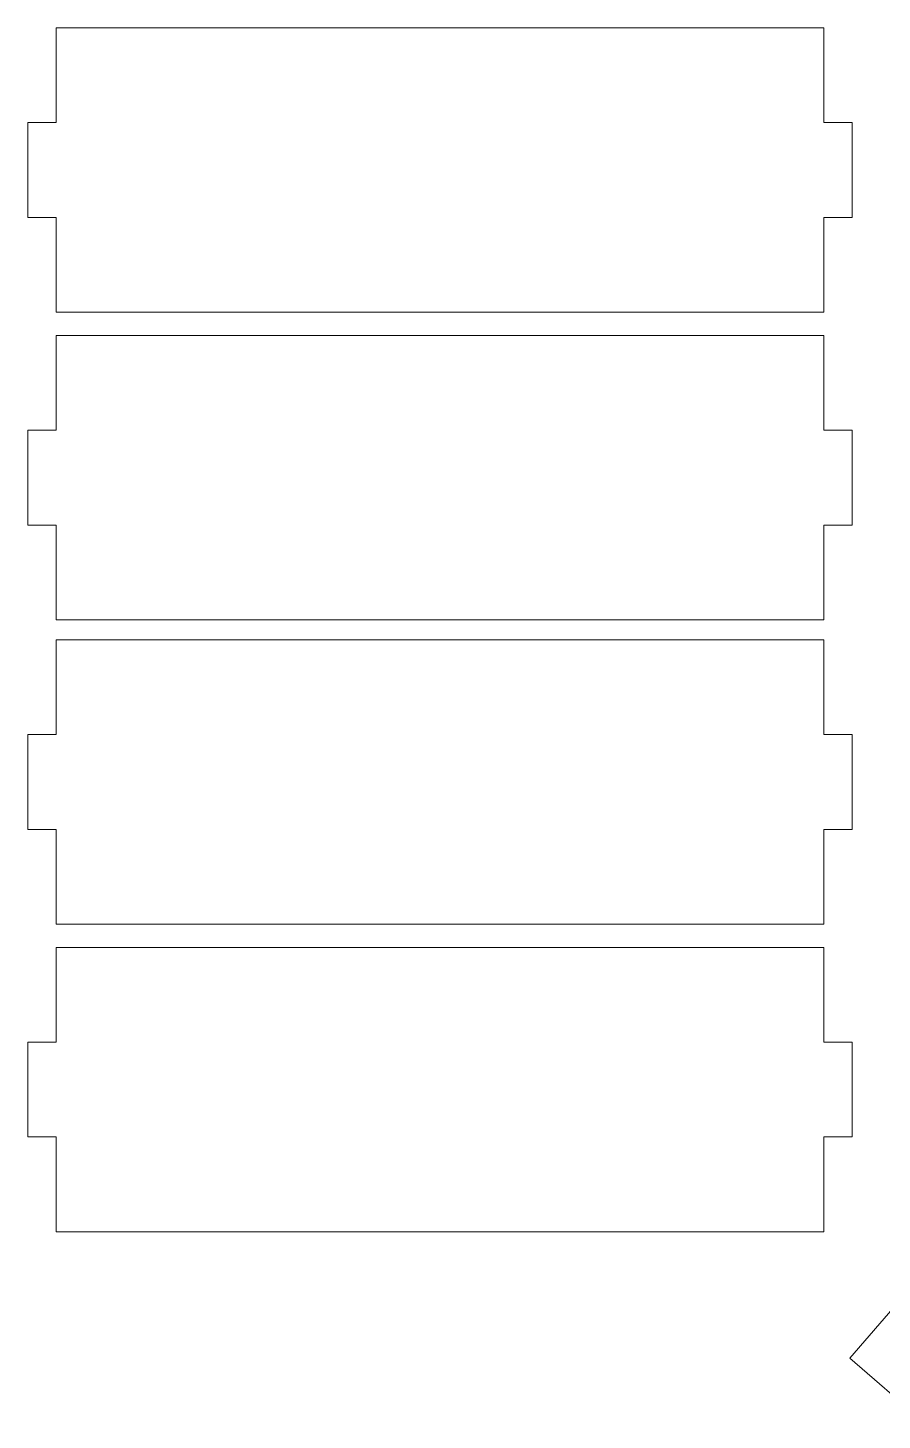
# Model space of a CAD drawing. Header units: millimetres. Extents: x -264 to 265, y -234 to 223.
# Drawn here: x -264 to -173.8, y 22.1 to 169 of the extents above; entities that cross this region are included whole.
import ezdxf

# ---------------------------------------------------------------- set-up
doc = ezdxf.new("R2010")
doc.units = ezdxf.units.MM
doc.header["$MEASUREMENT"] = 0
doc.layers.add('layer 1', color=7, linetype='Continuous')

msp = doc.modelspace()

# ---------------------------------------------------------------- linework, layer by layer
at = {"layer": 'layer 1', "color": 250, "lineweight": 9}
for points, knots in [([(-179.9946, 168.9948), (-179.9946, 168.9948), (-260.9946, 168.9948), (-260.9946, 168.9948), (-260.9946, 168.9948), (-260.9946, 168.9948), (-260.9946, 158.9948), (-260.9946, 158.9948), (-260.9946, 158.9948), (-260.9946, 158.9948), (-263.9946, 158.9948), (-263.9946, 158.9948), (-263.9946, 158.9948), (-263.9946, 158.9948), (-263.9946, 148.9948), (-263.9946, 148.9948), (-263.9946, 148.9948), (-263.9946, 148.9948), (-260.9946, 148.9948), (-260.9946, 148.9948), (-260.9946, 148.9948), (-260.9946, 148.9948), (-260.9946, 138.9948), (-260.9946, 138.9948), (-260.9946, 138.9948), (-260.9946, 138.9948), (-179.9946, 138.9948), (-179.9946, 138.9948), (-179.9946, 138.9948), (-179.9946, 138.9948), (-179.9946, 148.9948), (-179.9946, 148.9948), (-179.9946, 148.9948), (-179.9946, 148.9948), (-176.9946, 148.9948), (-176.9946, 148.9948), (-176.9946, 148.9948), (-176.9946, 148.9948), (-176.9946, 158.9948), (-176.9946, 158.9948), (-176.9946, 158.9948), (-176.9946, 158.9948), (-179.9946, 158.9948), (-179.9946, 158.9948), (-179.9946, 158.9948), (-179.9946, 158.9948), (-179.9946, 168.9948), (-179.9946, 168.9948)], [0, 0, 0, 0, 0.07692308, 0.07692308, 0.07692308, 0.07692308, 0.15384615, 0.15384615, 0.15384615, 0.15384615, 0.23076923, 0.23076923, 0.23076923, 0.23076923, 0.30769231, 0.30769231, 0.30769231, 0.30769231, 0.38461538, 0.38461538, 0.38461538, 0.38461538, 0.46153846, 0.46153846, 0.46153846, 0.46153846, 0.53846154, 0.53846154, 0.53846154, 0.53846154, 0.61538462, 0.61538462, 0.61538462, 0.61538462, 0.69230769, 0.69230769, 0.69230769, 0.69230769, 0.76923077, 0.76923077, 0.76923077, 0.76923077, 0.84615385, 0.84615385, 0.84615385, 0.84615385, 1, 1, 1, 1]), ([(-179.9946, 136.5393), (-179.9946, 136.5393), (-260.9946, 136.5393), (-260.9946, 136.5393), (-260.9946, 136.5393), (-260.9946, 136.5393), (-260.9946, 126.5393), (-260.9946, 126.5393), (-260.9946, 126.5393), (-260.9946, 126.5393), (-263.9946, 126.5393), (-263.9946, 126.5393), (-263.9946, 126.5393), (-263.9946, 126.5393), (-263.9946, 116.5393), (-263.9946, 116.5393), (-263.9946, 116.5393), (-263.9946, 116.5393), (-260.9946, 116.5393), (-260.9946, 116.5393), (-260.9946, 116.5393), (-260.9946, 116.5393), (-260.9946, 106.5393), (-260.9946, 106.5393), (-260.9946, 106.5393), (-260.9946, 106.5393), (-179.9946, 106.5393), (-179.9946, 106.5393), (-179.9946, 106.5393), (-179.9946, 106.5393), (-179.9946, 116.5393), (-179.9946, 116.5393), (-179.9946, 116.5393), (-179.9946, 116.5393), (-176.9946, 116.5393), (-176.9946, 116.5393), (-176.9946, 116.5393), (-176.9946, 116.5393), (-176.9946, 126.5393), (-176.9946, 126.5393), (-176.9946, 126.5393), (-176.9946, 126.5393), (-179.9946, 126.5393), (-179.9946, 126.5393), (-179.9946, 126.5393), (-179.9946, 126.5393), (-179.9946, 136.5393), (-179.9946, 136.5393)], [0, 0, 0, 0, 0.07692308, 0.07692308, 0.07692308, 0.07692308, 0.15384615, 0.15384615, 0.15384615, 0.15384615, 0.23076923, 0.23076923, 0.23076923, 0.23076923, 0.30769231, 0.30769231, 0.30769231, 0.30769231, 0.38461538, 0.38461538, 0.38461538, 0.38461538, 0.46153846, 0.46153846, 0.46153846, 0.46153846, 0.53846154, 0.53846154, 0.53846154, 0.53846154, 0.61538462, 0.61538462, 0.61538462, 0.61538462, 0.69230769, 0.69230769, 0.69230769, 0.69230769, 0.76923077, 0.76923077, 0.76923077, 0.76923077, 0.84615385, 0.84615385, 0.84615385, 0.84615385, 1, 1, 1, 1]), ([(-177.2646, 28.6526), (-177.2646, 28.6526), (-169.7045, 22.107), (-169.7045, 22.107), (-169.7045, 22.107), (-169.7045, 22.107), (-98.2569, 104.6301), (-98.2569, 104.6301), (-98.2569, 104.6301), (-95.3255, 108.0159), (-91.4707, 109.7772), (-86.9922, 109.7772), (-86.9922, 109.7772), (-82.5137, 109.7772), (-78.6589, 108.0159), (-75.7275, 104.6301), (-75.7275, 104.6301), (-75.7275, 104.6301), (-4.2799, 22.107), (-4.2799, 22.107), (-4.2799, 22.107), (-4.2799, 22.107), (3.2802, 28.6526), (3.2802, 28.6526), (3.2802, 28.6526), (3.2802, 28.6526), (-81.7757, 126.8933), (-81.7757, 126.8933), (-81.7757, 126.8933), (-83.1332, 128.4612), (-84.9183, 129.2769), (-86.9922, 129.2769), (-86.9922, 129.2769), (-89.0661, 129.2769), (-90.8512, 128.4612), (-92.2087, 126.8933), (-92.2087, 126.8933), (-92.2087, 126.8933), (-177.2646, 28.6526), (-177.2646, 28.6526)], [0, 0, 0, 0, 0.09090909, 0.09090909, 0.09090909, 0.09090909, 0.18181818, 0.18181818, 0.18181818, 0.18181818, 0.27272727, 0.27272727, 0.27272727, 0.27272727, 0.36363636, 0.36363636, 0.36363636, 0.36363636, 0.45454545, 0.45454545, 0.45454545, 0.45454545, 0.54545455, 0.54545455, 0.54545455, 0.54545455, 0.63636364, 0.63636364, 0.63636364, 0.63636364, 0.72727273, 0.72727273, 0.72727273, 0.72727273, 0.81818182, 0.81818182, 0.81818182, 0.81818182, 1, 1, 1, 1]), ([(-179.9946, 104.4365), (-179.9946, 104.4365), (-260.9946, 104.4365), (-260.9946, 104.4365), (-260.9946, 104.4365), (-260.9946, 104.4365), (-260.9946, 94.4365), (-260.9946, 94.4365), (-260.9946, 94.4365), (-260.9946, 94.4365), (-263.9946, 94.4365), (-263.9946, 94.4365), (-263.9946, 94.4365), (-263.9946, 94.4365), (-263.9946, 84.4365), (-263.9946, 84.4365), (-263.9946, 84.4365), (-263.9946, 84.4365), (-260.9946, 84.4365), (-260.9946, 84.4365), (-260.9946, 84.4365), (-260.9946, 84.4365), (-260.9946, 74.4365), (-260.9946, 74.4365), (-260.9946, 74.4365), (-260.9946, 74.4365), (-179.9946, 74.4365), (-179.9946, 74.4365), (-179.9946, 74.4365), (-179.9946, 74.4365), (-179.9946, 84.4365), (-179.9946, 84.4365), (-179.9946, 84.4365), (-179.9946, 84.4365), (-176.9946, 84.4365), (-176.9946, 84.4365), (-176.9946, 84.4365), (-176.9946, 84.4365), (-176.9946, 94.4365), (-176.9946, 94.4365), (-176.9946, 94.4365), (-176.9946, 94.4365), (-179.9946, 94.4365), (-179.9946, 94.4365), (-179.9946, 94.4365), (-179.9946, 94.4365), (-179.9946, 104.4365), (-179.9946, 104.4365)], [0, 0, 0, 0, 0.07692308, 0.07692308, 0.07692308, 0.07692308, 0.15384615, 0.15384615, 0.15384615, 0.15384615, 0.23076923, 0.23076923, 0.23076923, 0.23076923, 0.30769231, 0.30769231, 0.30769231, 0.30769231, 0.38461538, 0.38461538, 0.38461538, 0.38461538, 0.46153846, 0.46153846, 0.46153846, 0.46153846, 0.53846154, 0.53846154, 0.53846154, 0.53846154, 0.61538462, 0.61538462, 0.61538462, 0.61538462, 0.69230769, 0.69230769, 0.69230769, 0.69230769, 0.76923077, 0.76923077, 0.76923077, 0.76923077, 0.84615385, 0.84615385, 0.84615385, 0.84615385, 1, 1, 1, 1]), ([(-179.9946, 71.981), (-179.9946, 71.981), (-260.9946, 71.981), (-260.9946, 71.981), (-260.9946, 71.981), (-260.9946, 71.981), (-260.9946, 61.981), (-260.9946, 61.981), (-260.9946, 61.981), (-260.9946, 61.981), (-263.9946, 61.981), (-263.9946, 61.981), (-263.9946, 61.981), (-263.9946, 61.981), (-263.9946, 51.981), (-263.9946, 51.981), (-263.9946, 51.981), (-263.9946, 51.981), (-260.9946, 51.981), (-260.9946, 51.981), (-260.9946, 51.981), (-260.9946, 51.981), (-260.9946, 41.981), (-260.9946, 41.981), (-260.9946, 41.981), (-260.9946, 41.981), (-179.9946, 41.981), (-179.9946, 41.981), (-179.9946, 41.981), (-179.9946, 41.981), (-179.9946, 51.981), (-179.9946, 51.981), (-179.9946, 51.981), (-179.9946, 51.981), (-176.9946, 51.981), (-176.9946, 51.981), (-176.9946, 51.981), (-176.9946, 51.981), (-176.9946, 61.981), (-176.9946, 61.981), (-176.9946, 61.981), (-176.9946, 61.981), (-179.9946, 61.981), (-179.9946, 61.981), (-179.9946, 61.981), (-179.9946, 61.981), (-179.9946, 71.981), (-179.9946, 71.981)], [0, 0, 0, 0, 0.07692308, 0.07692308, 0.07692308, 0.07692308, 0.15384615, 0.15384615, 0.15384615, 0.15384615, 0.23076923, 0.23076923, 0.23076923, 0.23076923, 0.30769231, 0.30769231, 0.30769231, 0.30769231, 0.38461538, 0.38461538, 0.38461538, 0.38461538, 0.46153846, 0.46153846, 0.46153846, 0.46153846, 0.53846154, 0.53846154, 0.53846154, 0.53846154, 0.61538462, 0.61538462, 0.61538462, 0.61538462, 0.69230769, 0.69230769, 0.69230769, 0.69230769, 0.76923077, 0.76923077, 0.76923077, 0.76923077, 0.84615385, 0.84615385, 0.84615385, 0.84615385, 1, 1, 1, 1])]:
    msp.add_open_spline(points, degree=3, knots=knots, dxfattribs=at)

doc.saveas('drawing.dxf')
